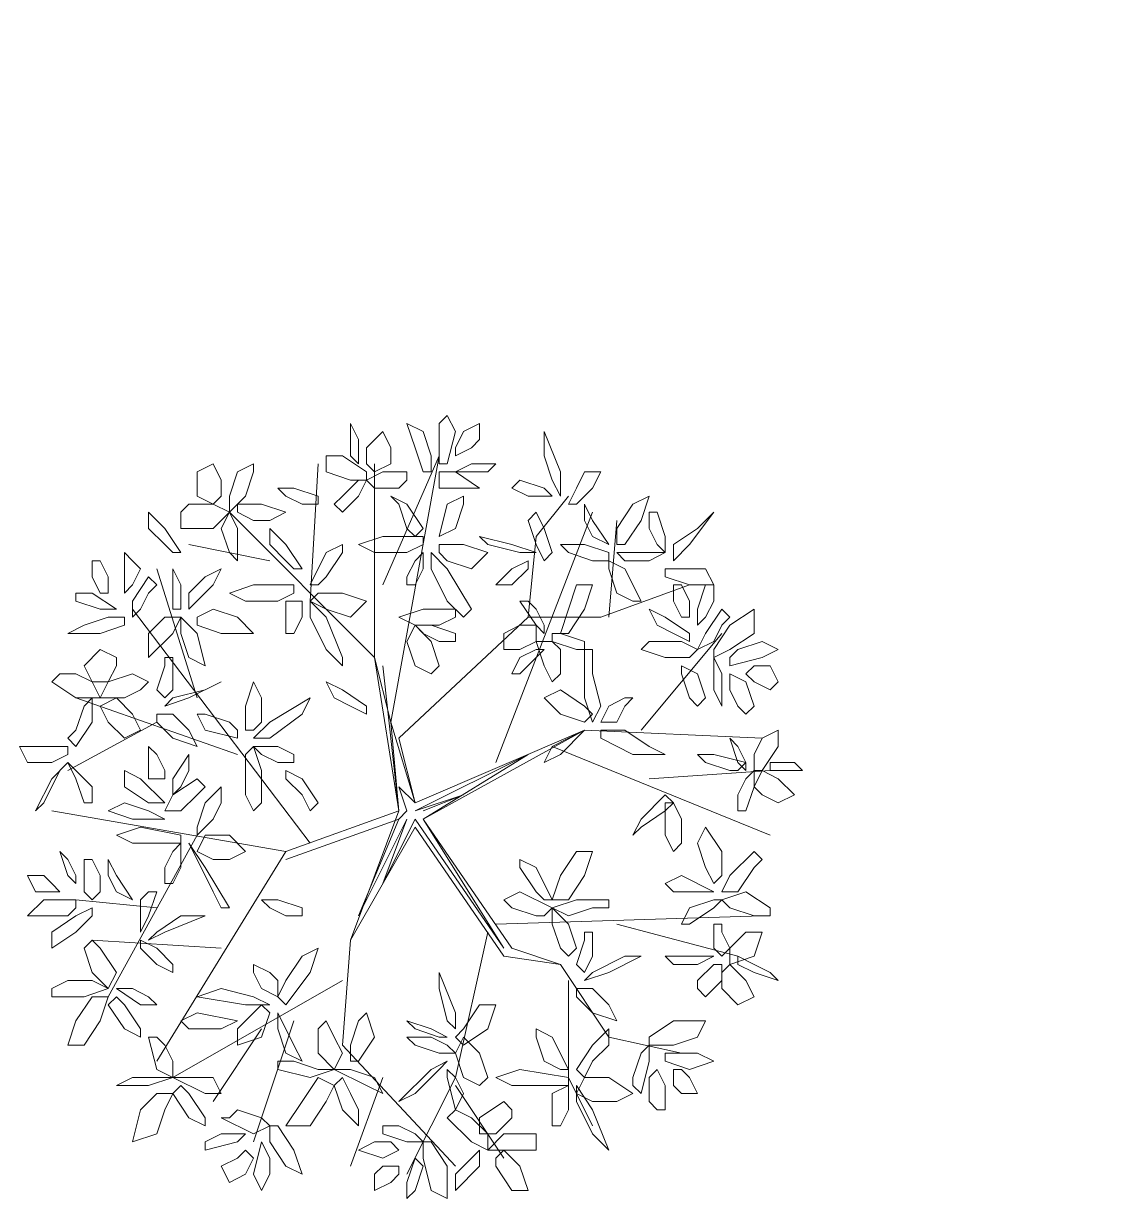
# Model space of a CAD drawing. Header units: millimetres. Extents: x 2529 to 2673, y 1639 to 1859.
# Drawn here: x 2609.011 to 2612.796, y 1704.186 to 1708.296 of the extents above; entities that cross this region are included whole.
import ezdxf

# ---------------------------------------------------------------- set-up
doc = ezdxf.new("R2010")
doc.units = ezdxf.units.MM
doc.layers.add('PDF_0', color=7, linetype='Continuous')

msp = doc.modelspace()

# ---------------------------------------------------------------- linework, layer by layer
at = {"layer": 'PDF_0', "lineweight": 9}
for points in [[(2610.4653, 1706.8121), (2610.4653, 1706.8968), (2610.4935, 1706.925), (2610.5217, 1706.8686), (2610.4935, 1706.7556), (2610.4653, 1706.7556)], [(2610.1829, 1706.7556), (2610.1829, 1706.8403), (2610.1546, 1706.8968), (2610.1546, 1706.8686), (2610.1546, 1706.7838)], [(2610.2393, 1706.7274), (2610.2111, 1706.7556), (2610.2111, 1706.8121), (2610.2676, 1706.8686), (2610.2958, 1706.8121), (2610.2958, 1706.7556)], [(2610.437, 1706.7274), (2610.4088, 1706.7274), (2610.3805, 1706.8121), (2610.3523, 1706.8968), (2610.4088, 1706.8686), (2610.437, 1706.7838)], [(2610.5217, 1706.7838), (2610.5217, 1706.8121), (2610.55, 1706.8686), (2610.6065, 1706.8968), (2610.6065, 1706.8403), (2610.5782, 1706.8121)], [(2610.8324, 1706.7838), (2610.8324, 1706.8686), (2610.8889, 1706.7274), (2610.8889, 1706.6427), (2610.8606, 1706.6991)], [(2610.1546, 1706.6991), (2610.0699, 1706.7274), (2610.0699, 1706.7838), (2610.1264, 1706.7838), (2610.2111, 1706.7274), (2610.2111, 1706.6991)], [(2609.7028, 1706.6991), (2609.7028, 1706.6427), (2609.6746, 1706.6144), (2609.6181, 1706.6427), (2609.6181, 1706.7274), (2609.6746, 1706.7556)], [(2609.8158, 1706.7556), (2609.8158, 1706.7274), (2609.7875, 1706.6427), (2609.731, 1706.5862), (2609.731, 1706.6427), (2609.7593, 1706.7274)], [(2610.6347, 1706.7274), (2610.6629, 1706.7556), (2610.5782, 1706.7556), (2610.5217, 1706.7274), (2610.55, 1706.7274)], [(2610.1264, 1706.6427), (2610.1829, 1706.6991), (2610.2111, 1706.6991), (2610.1829, 1706.6427), (2610.1264, 1706.5862), (2610.0981, 1706.6144)], [(2610.3241, 1706.6709), (2610.2393, 1706.6709), (2610.2111, 1706.6991), (2610.2676, 1706.7274), (2610.3523, 1706.7274), (2610.3523, 1706.6991)], [(2610.55, 1706.6709), (2610.6065, 1706.6709), (2610.5217, 1706.7274), (2610.4653, 1706.7274), (2610.4653, 1706.6709)], [(2610.7759, 1706.6427), (2610.8324, 1706.6427), (2610.8606, 1706.6427), (2610.8324, 1706.6709), (2610.7477, 1706.6991), (2610.7194, 1706.6709)], [(2610.9171, 1706.6144), (2610.9453, 1706.6144), (2611.0018, 1706.6709), (2611.0301, 1706.7274), (2610.9736, 1706.7274), (2610.9453, 1706.6709)], [(2609.9852, 1706.6144), (2609.9287, 1706.6427), (2609.9005, 1706.6709), (2609.957, 1706.6709), (2610.0417, 1706.6427), (2610.0417, 1706.6144)], [(2609.5898, 1706.6144), (2609.6746, 1706.6144), (2609.731, 1706.5862), (2609.6746, 1706.5297), (2609.5616, 1706.5297), (2609.5616, 1706.5862)], [(2609.7593, 1706.5862), (2609.7593, 1706.6144), (2609.844, 1706.6144), (2609.9287, 1706.5862), (2609.8722, 1706.5579), (2609.8158, 1706.5579)], [(2610.3523, 1706.5297), (2610.3241, 1706.6144), (2610.2958, 1706.6427), (2610.3523, 1706.6144), (2610.4088, 1706.5297), (2610.3805, 1706.5015)], [(2610.5217, 1706.5297), (2610.4653, 1706.5015), (2610.4935, 1706.6144), (2610.55, 1706.6427), (2610.55, 1706.6144)], [(2611.0018, 1706.5015), (2611.0583, 1706.4732), (2611.0018, 1706.5579), (2610.9736, 1706.6144), (2610.9736, 1706.5579)], [(2611.0865, 1706.4732), (2611.1148, 1706.4732), (2611.1713, 1706.5579), (2611.1995, 1706.6427), (2611.143, 1706.6144), (2611.0865, 1706.5297)], [(2609.5051, 1706.4732), (2609.4486, 1706.5297), (2609.4486, 1706.5862), (2609.5051, 1706.5297), (2609.5616, 1706.445), (2609.5334, 1706.445)], [(2609.731, 1706.445), (2609.7593, 1706.4167), (2609.7593, 1706.5297), (2609.731, 1706.5862), (2609.7028, 1706.5297)], [(2610.8324, 1706.4167), (2610.8606, 1706.445), (2610.8324, 1706.5297), (2610.8041, 1706.5862), (2610.7759, 1706.5579), (2610.8041, 1706.4732)], [(2611.1995, 1706.5297), (2611.2277, 1706.4732), (2611.256, 1706.445), (2611.256, 1706.5015), (2611.2277, 1706.5862), (2611.1995, 1706.5862)], [(2611.3689, 1706.5297), (2611.4254, 1706.5862), (2611.3407, 1706.4732), (2611.2842, 1706.4167), (2611.2842, 1706.4732)], [(2609.9287, 1706.4167), (2609.8722, 1706.4732), (2609.8722, 1706.5297), (2609.9287, 1706.4732), (2609.9852, 1706.3885), (2609.957, 1706.3885)], [(2610.3523, 1706.445), (2610.2393, 1706.445), (2610.1829, 1706.4732), (2610.2676, 1706.5015), (2610.4088, 1706.5015), (2610.4088, 1706.4732)], [(2610.6347, 1706.4732), (2610.6065, 1706.5015), (2610.7194, 1706.4732), (2610.8041, 1706.445), (2610.7477, 1706.445)], [(2610.0699, 1706.3603), (2610.1264, 1706.445), (2610.1264, 1706.4732), (2610.0699, 1706.445), (2610.0134, 1706.332), (2610.0417, 1706.332)], [(2610.4653, 1706.445), (2610.4653, 1706.4732), (2610.55, 1706.4732), (2610.6347, 1706.445), (2610.5782, 1706.3885), (2610.4935, 1706.4167)], [(2611.0018, 1706.4167), (2610.9171, 1706.445), (2610.8889, 1706.4732), (2610.9736, 1706.4732), (2611.0583, 1706.445), (2611.0583, 1706.4167)], [(2609.3074, 1706.3038), (2609.2792, 1706.3038), (2609.251, 1706.3603), (2609.251, 1706.4167), (2609.2792, 1706.4167), (2609.3074, 1706.3603)], [(2609.4204, 1706.3885), (2609.3922, 1706.332), (2609.3639, 1706.3038), (2609.3639, 1706.3603), (2609.3639, 1706.445), (2609.3922, 1706.4167)], [(2610.3523, 1706.332), (2610.3805, 1706.332), (2610.4088, 1706.3885), (2610.4088, 1706.445), (2610.3805, 1706.4167), (2610.3523, 1706.3603)], [(2610.4935, 1706.2755), (2610.437, 1706.3885), (2610.437, 1706.445), (2610.4935, 1706.3885), (2610.5782, 1706.2473), (2610.55, 1706.2191)], [(2610.7194, 1706.332), (2610.6629, 1706.332), (2610.7194, 1706.3885), (2610.7759, 1706.4167), (2610.7759, 1706.3885)], [(2611.0865, 1706.3038), (2611.0583, 1706.3885), (2611.0583, 1706.4167), (2611.1148, 1706.3885), (2611.1713, 1706.2755), (2611.143, 1706.2755)], [(2611.1995, 1706.4167), (2611.256, 1706.445), (2611.143, 1706.445), (2611.0865, 1706.445), (2611.1148, 1706.4167)], [(2609.5334, 1706.2755), (2609.5334, 1706.3603), (2609.5334, 1706.3885), (2609.5616, 1706.332), (2609.5616, 1706.2473), (2609.5334, 1706.2473)], [(2609.5898, 1706.3038), (2609.5898, 1706.2473), (2609.6746, 1706.332), (2609.7028, 1706.3885), (2609.6463, 1706.3603)], [(2611.256, 1706.3885), (2611.256, 1706.3603), (2611.3407, 1706.332), (2611.4254, 1706.332), (2611.3972, 1706.3885), (2611.3125, 1706.3885)], [(2609.4486, 1706.3038), (2609.4204, 1706.2473), (2609.3922, 1706.2191), (2609.3922, 1706.2755), (2609.4486, 1706.3603), (2609.4769, 1706.332)], [(2609.9005, 1706.2755), (2609.7875, 1706.2755), (2609.731, 1706.3038), (2609.8158, 1706.332), (2609.957, 1706.332), (2609.957, 1706.3038)], [(2610.8889, 1706.1626), (2610.9171, 1706.1626), (2610.9736, 1706.2473), (2611.0018, 1706.332), (2610.9453, 1706.332), (2610.9171, 1706.2473)], [(2611.3407, 1706.2191), (2611.3125, 1706.2191), (2611.2842, 1706.2755), (2611.2842, 1706.332), (2611.3125, 1706.332), (2611.3407, 1706.2755)], [(2611.4254, 1706.2755), (2611.3972, 1706.2191), (2611.3689, 1706.1908), (2611.3689, 1706.2473), (2611.3972, 1706.332), (2611.4254, 1706.332)], [(2609.2792, 1706.2473), (2609.3357, 1706.2473), (2609.251, 1706.3038), (2609.1945, 1706.3038), (2609.1945, 1706.2755)], [(2610.0134, 1706.2755), (2610.0417, 1706.3038), (2610.1264, 1706.3038), (2610.2111, 1706.2755), (2610.1546, 1706.2191), (2610.0699, 1706.2473)], [(2609.6181, 1706.2191), (2609.6181, 1706.1908), (2609.7028, 1706.1626), (2609.8158, 1706.1626), (2609.7593, 1706.2191), (2609.6746, 1706.2473)], [(2609.9287, 1706.1626), (2609.957, 1706.1626), (2609.9852, 1706.2191), (2609.9852, 1706.2755), (2609.9287, 1706.2755), (2609.9287, 1706.1908)], [(2610.0699, 1706.1061), (2610.0134, 1706.2191), (2610.0134, 1706.2755), (2610.0699, 1706.2191), (2610.1264, 1706.0779), (2610.1264, 1706.0496)], [(2610.4653, 1706.1908), (2610.3805, 1706.1908), (2610.3241, 1706.2191), (2610.4088, 1706.2473), (2610.5217, 1706.2473), (2610.5217, 1706.2191)], [(2610.8041, 1706.2473), (2610.8324, 1706.1908), (2610.8324, 1706.1626), (2610.8041, 1706.1908), (2610.7477, 1706.2755), (2610.7759, 1706.2755)], [(2611.2842, 1706.1626), (2611.2277, 1706.1908), (2611.1995, 1706.2473), (2611.256, 1706.2191), (2611.3407, 1706.1626), (2611.3407, 1706.1343)], [(2611.4537, 1706.1908), (2611.4254, 1706.1343), (2611.3689, 1706.1061), (2611.3972, 1706.1626), (2611.4537, 1706.2473), (2611.4819, 1706.2191)], [(2611.4254, 1706.0779), (2611.4254, 1706.1061), (2611.4819, 1706.1908), (2611.5666, 1706.2473), (2611.5666, 1706.1626), (2611.4819, 1706.1061)], [(2609.3639, 1706.2191), (2609.3639, 1706.1908), (2609.2792, 1706.1626), (2609.1662, 1706.1626), (2609.2227, 1706.1908), (2609.3074, 1706.2191)], [(2609.4486, 1706.1626), (2609.5051, 1706.2191), (2609.5616, 1706.2191), (2609.5334, 1706.1626), (2609.4486, 1706.0779), (2609.4486, 1706.1061)], [(2609.5898, 1706.0779), (2609.6463, 1706.0496), (2609.6181, 1706.1626), (2609.5616, 1706.2191), (2609.5616, 1706.1626)], [(2610.3805, 1706.0496), (2610.3523, 1706.1343), (2610.3805, 1706.1908), (2610.437, 1706.1343), (2610.4653, 1706.0496), (2610.437, 1706.0214)], [(2610.4653, 1706.1343), (2610.4088, 1706.1626), (2610.3805, 1706.1908), (2610.437, 1706.1908), (2610.5217, 1706.1626), (2610.5217, 1706.1343)], [(2610.8041, 1706.1908), (2610.8041, 1706.1343), (2610.7477, 1706.1061), (2610.6912, 1706.1061), (2610.6912, 1706.1626), (2610.7477, 1706.1908)], [(2610.9453, 1706.1061), (2610.8606, 1706.1343), (2610.8606, 1706.1626), (2610.8889, 1706.1626), (2610.9736, 1706.1343), (2610.9736, 1706.1061)], [(2610.8889, 1706.1061), (2610.8889, 1706.0214), (2610.8606, 1705.9931), (2610.8324, 1706.0496), (2610.8041, 1706.1343), (2610.8606, 1706.1343)], [(2611.3689, 1706.1061), (2611.3407, 1706.0779), (2611.256, 1706.0779), (2611.1713, 1706.1061), (2611.1995, 1706.1343), (2611.3125, 1706.1343)], [(2611.5101, 1706.1061), (2611.5949, 1706.1343), (2611.6513, 1706.1061), (2611.5949, 1706.0779), (2611.4819, 1706.0496), (2611.4819, 1706.0779)], [(2609.3357, 1706.0496), (2609.3074, 1705.9931), (2609.251, 1705.9931), (2609.2227, 1706.0496), (2609.2792, 1706.1061), (2609.3357, 1706.0779)], [(2610.8324, 1706.1061), (2610.8041, 1706.1061), (2610.7477, 1706.0779), (2610.7194, 1706.0214), (2610.7477, 1706.0214), (2610.8041, 1706.0779)], [(2611.0018, 1706.0214), (2611.0301, 1705.9084), (2611.0018, 1705.8519), (2610.9736, 1705.9367), (2610.9736, 1706.1061), (2611.0018, 1706.1061)], [(2609.5051, 1706.0496), (2609.4769, 1705.9649), (2609.5051, 1705.9367), (2609.5334, 1705.9649), (2609.5334, 1706.0779), (2609.5051, 1706.0779)], [(2611.3407, 1705.9367), (2611.3125, 1706.0214), (2611.3125, 1706.0496), (2611.3689, 1706.0214), (2611.3972, 1705.9367), (2611.3689, 1705.9084)], [(2611.4254, 1705.9649), (2611.4537, 1705.9084), (2611.4537, 1706.0214), (2611.4254, 1706.0779), (2611.4254, 1706.0496)], [(2611.5384, 1706.0214), (2611.5666, 1706.0496), (2611.6231, 1706.0496), (2611.6513, 1705.9931), (2611.6231, 1705.9649), (2611.5666, 1705.9931)], [(2609.1945, 1706.0214), (2609.251, 1705.9931), (2609.2792, 1705.9367), (2609.1945, 1705.9367), (2609.1098, 1705.9931), (2609.138, 1706.0214)], [(2609.4486, 1705.9931), (2609.4204, 1705.9649), (2609.3639, 1705.9367), (2609.2792, 1705.9367), (2609.3074, 1705.9931), (2609.3922, 1706.0214)], [(2611.5101, 1705.9084), (2611.4819, 1705.9649), (2611.4819, 1706.0214), (2611.5384, 1705.9931), (2611.5666, 1705.9084), (2611.5384, 1705.8802)], [(2609.6463, 1705.9649), (2609.7028, 1705.9931), (2609.5898, 1705.9367), (2609.5051, 1705.9084), (2609.5334, 1705.9367)], [(2609.8158, 1705.8237), (2609.7875, 1705.8237), (2609.7875, 1705.9084), (2609.8158, 1705.9931), (2609.844, 1705.9367), (2609.844, 1705.8519)], [(2610.1546, 1705.9084), (2610.0981, 1705.9367), (2610.0699, 1705.9931), (2610.1264, 1705.9649), (2610.2111, 1705.9084), (2610.2111, 1705.8802)], [(2611.0018, 1705.8802), (2610.9736, 1705.8519), (2610.8889, 1705.8802), (2610.8324, 1705.9367), (2610.8889, 1705.9649), (2610.9736, 1705.9084)], [(2609.1945, 1705.8237), (2609.2227, 1705.9084), (2609.251, 1705.9367), (2609.251, 1705.8519), (2609.1945, 1705.7672), (2609.1662, 1705.7955)], [(2609.2792, 1705.9084), (2609.3357, 1705.9367), (2609.3922, 1705.8802), (2609.4204, 1705.8237), (2609.3639, 1705.7955), (2609.3074, 1705.8519)], [(2609.9852, 1705.8802), (2610.0134, 1705.9367), (2609.8722, 1705.8519), (2609.8158, 1705.7955), (2609.8722, 1705.7955)], [(2611.143, 1705.9367), (2611.1148, 1705.9367), (2611.0583, 1705.9084), (2611.0301, 1705.8519), (2611.0865, 1705.8519), (2611.1148, 1705.9084)], [(2609.4769, 1705.8802), (2609.4769, 1705.8519), (2609.5334, 1705.7955), (2609.6181, 1705.7672), (2609.5898, 1705.8237), (2609.5334, 1705.8802)], [(2609.731, 1705.8519), (2609.6463, 1705.8802), (2609.6181, 1705.8802), (2609.6463, 1705.8237), (2609.7593, 1705.7955), (2609.7593, 1705.8237)], [(2610.9171, 1705.7955), (2610.9736, 1705.8237), (2610.8889, 1705.739), (2610.8324, 1705.7107), (2610.8606, 1705.7672)], [(2611.1148, 1705.8237), (2611.1995, 1705.7672), (2611.256, 1705.739), (2611.143, 1705.739), (2611.0301, 1705.7955), (2611.0301, 1705.8237)], [(2611.5101, 1705.7672), (2611.4819, 1705.7955), (2611.5101, 1705.7107), (2611.5384, 1705.6825), (2611.5384, 1705.7107)], [(2611.5666, 1705.739), (2611.5949, 1705.7955), (2611.6513, 1705.8237), (2611.6513, 1705.7672), (2611.5949, 1705.6825), (2611.5666, 1705.6825)], [(2609.1662, 1705.739), (2609.1662, 1705.7672), (2609.0815, 1705.7672), (2608.9968, 1705.7672), (2609.025, 1705.7107), (2609.1098, 1705.7107)], [(2609.5051, 1705.6543), (2609.4486, 1705.6543), (2609.4486, 1705.7107), (2609.4486, 1705.7672), (2609.4769, 1705.739), (2609.5051, 1705.6825)], [(2609.844, 1705.6825), (2609.844, 1705.5695), (2609.8158, 1705.5413), (2609.7875, 1705.5978), (2609.7875, 1705.739), (2609.8158, 1705.7672)], [(2609.957, 1705.7107), (2609.957, 1705.739), (2609.9005, 1705.7672), (2609.8158, 1705.7672), (2609.844, 1705.739), (2609.9005, 1705.7107)], [(2609.0815, 1705.5695), (2609.0533, 1705.5413), (2609.1098, 1705.6543), (2609.1662, 1705.7107), (2609.138, 1705.6825)], [(2609.251, 1705.626), (2609.1945, 1705.6825), (2609.1662, 1705.7107), (2609.1945, 1705.6543), (2609.2227, 1705.5695), (2609.251, 1705.5695)], [(2609.5898, 1705.6825), (2609.5898, 1705.739), (2609.5334, 1705.6543), (2609.5334, 1705.5978), (2609.5616, 1705.626)], [(2611.4819, 1705.6825), (2611.3972, 1705.7107), (2611.3689, 1705.739), (2611.4254, 1705.739), (2611.5384, 1705.7107), (2611.5101, 1705.6825)], [(2611.6231, 1705.7107), (2611.6231, 1705.6825), (2611.6796, 1705.6825), (2611.736, 1705.6825), (2611.7078, 1705.7107), (2611.6513, 1705.7107)], [(2609.4486, 1705.5695), (2609.3639, 1705.626), (2609.3639, 1705.6825), (2609.4204, 1705.6543), (2609.5051, 1705.5695), (2609.4769, 1705.5695)], [(2609.9852, 1705.5978), (2609.9287, 1705.6543), (2609.9287, 1705.6825), (2609.9852, 1705.6543), (2610.0417, 1705.5695), (2610.0134, 1705.5413)], [(2611.5101, 1705.5978), (2611.5384, 1705.6543), (2611.5666, 1705.6825), (2611.5666, 1705.626), (2611.5384, 1705.5413), (2611.5101, 1705.5413)], [(2611.5666, 1705.626), (2611.5949, 1705.6825), (2611.6513, 1705.6543), (2611.7078, 1705.5978), (2611.6513, 1705.5695), (2611.5949, 1705.5978)], [(2609.6181, 1705.5978), (2609.5616, 1705.5413), (2609.5051, 1705.5413), (2609.5334, 1705.5978), (2609.6181, 1705.6543), (2609.6463, 1705.626)], [(2609.6746, 1705.5131), (2609.7028, 1705.5695), (2609.7028, 1705.626), (2609.6463, 1705.5695), (2609.6181, 1705.4848), (2609.6181, 1705.4566)], [(2611.256, 1705.5413), (2611.1713, 1705.4848), (2611.143, 1705.4566), (2611.1713, 1705.5131), (2611.256, 1705.5978), (2611.2842, 1705.5695)], [(2609.5051, 1705.5131), (2609.3922, 1705.5131), (2609.3074, 1705.5413), (2609.3639, 1705.5695), (2609.4486, 1705.5413)], [(2611.3125, 1705.5131), (2611.3125, 1705.4283), (2611.2842, 1705.4001), (2611.256, 1705.4566), (2611.256, 1705.5695), (2611.2842, 1705.5695)], [(2609.5051, 1705.4283), (2609.3922, 1705.4283), (2609.3357, 1705.4566), (2609.4204, 1705.4848), (2609.5616, 1705.4566), (2609.5616, 1705.4283)], [(2611.4254, 1705.2871), (2611.4537, 1705.3154), (2611.4537, 1705.4001), (2611.3972, 1705.4848), (2611.3689, 1705.4283), (2611.3972, 1705.3436)], [(2609.5051, 1705.2871), (2609.5334, 1705.2871), (2609.5616, 1705.3436), (2609.5616, 1705.4283), (2609.5334, 1705.4001), (2609.5051, 1705.3436)], [(2609.6746, 1705.2589), (2609.6181, 1705.3719), (2609.5898, 1705.4283), (2609.6463, 1705.3436), (2609.731, 1705.2024), (2609.7028, 1705.2024)], [(2609.6181, 1705.4001), (2609.6463, 1705.4566), (2609.731, 1705.4566), (2609.7875, 1705.4001), (2609.731, 1705.3719), (2609.6746, 1705.3719)], [(2609.1662, 1705.3719), (2609.138, 1705.4001), (2609.1662, 1705.3154), (2609.1945, 1705.2871), (2609.1945, 1705.3154)], [(2610.8606, 1705.2307), (2610.9171, 1705.2307), (2610.9736, 1705.3154), (2611.0018, 1705.4001), (2610.9453, 1705.4001), (2610.8889, 1705.3154)], [(2611.5666, 1705.3436), (2611.5101, 1705.2589), (2611.4537, 1705.2589), (2611.4819, 1705.3154), (2611.5666, 1705.4001), (2611.5949, 1705.3719)], [(2609.2792, 1705.3154), (2609.2792, 1705.2589), (2609.251, 1705.2307), (2609.2227, 1705.2589), (2609.2227, 1705.3719), (2609.251, 1705.3719)], [(2609.3357, 1705.2589), (2609.3922, 1705.2307), (2609.3357, 1705.3154), (2609.3074, 1705.3719), (2609.3074, 1705.3154)], [(2610.8041, 1705.2589), (2610.7477, 1705.3436), (2610.7477, 1705.3719), (2610.8041, 1705.3436), (2610.8606, 1705.2307), (2610.8324, 1705.2307)], [(2609.138, 1705.2589), (2609.1098, 1705.2589), (2609.0533, 1705.2589), (2609.025, 1705.3154), (2609.0815, 1705.3154), (2609.1098, 1705.2871)], [(2611.3689, 1705.2589), (2611.4254, 1705.2589), (2611.3125, 1705.3154), (2611.256, 1705.2871), (2611.2842, 1705.2589)], [(2609.4204, 1705.2307), (2609.4204, 1705.1459), (2609.4204, 1705.1177), (2609.4486, 1705.1742), (2609.4769, 1705.2589), (2609.4486, 1705.2589)], [(2610.8041, 1705.1742), (2610.7194, 1705.2024), (2610.6912, 1705.2307), (2610.7477, 1705.2589), (2610.8606, 1705.2024), (2610.8324, 1705.1742)], [(2611.5666, 1705.1742), (2611.4819, 1705.2024), (2611.4537, 1705.2307), (2611.5384, 1705.2589), (2611.6231, 1705.2024), (2611.6231, 1705.1742)], [(2609.1662, 1705.1742), (2609.0815, 1705.1742), (2609.025, 1705.1742), (2609.0815, 1705.2307), (2609.1945, 1705.2307), (2609.1945, 1705.2024)], [(2609.9287, 1705.1742), (2609.8722, 1705.2024), (2609.844, 1705.2307), (2609.9005, 1705.2307), (2609.9852, 1705.2024), (2609.9852, 1705.1742)], [(2611.0018, 1705.2024), (2610.9171, 1705.1742), (2610.8606, 1705.2024), (2610.9453, 1705.2307), (2611.0583, 1705.2307), (2611.0583, 1705.2024)], [(2611.4254, 1705.2024), (2611.3407, 1705.1459), (2611.3125, 1705.1459), (2611.3407, 1705.2024), (2611.4254, 1705.2307), (2611.4537, 1705.2307)], [(2609.251, 1705.2024), (2609.251, 1705.1742), (2609.1945, 1705.1177), (2609.1098, 1705.0612), (2609.1098, 1705.1177), (2609.1945, 1705.1742)], [(2609.5616, 1705.1742), (2609.6463, 1705.1742), (2609.5051, 1705.1177), (2609.4486, 1705.0895), (2609.4769, 1705.1177)], [(2610.8889, 1705.0612), (2610.8606, 1705.1459), (2610.8606, 1705.2024), (2610.9171, 1705.1459), (2610.9453, 1705.0612), (2610.9171, 1705.033)], [(2611.4537, 1705.1177), (2611.4819, 1705.0612), (2611.4537, 1705.033), (2611.4254, 1705.0612), (2611.4254, 1705.1459), (2611.4537, 1705.1459)], [(2610.9736, 1705.0895), (2610.9453, 1705.0048), (2610.9736, 1704.9765), (2611.0018, 1705.033), (2611.0018, 1705.1177), (2610.9736, 1705.1177)], [(2611.4819, 1705.0612), (2611.5384, 1705.1177), (2611.5949, 1705.1177), (2611.5666, 1705.033), (2611.4819, 1705.0048), (2611.4819, 1705.033)], [(2609.2792, 1705.0612), (2609.3357, 1704.9765), (2609.3074, 1704.92), (2609.251, 1704.9765), (2609.2227, 1705.0612), (2609.251, 1705.0895)], [(2609.4204, 1705.0895), (2609.4204, 1705.0612), (2609.4769, 1705.0048), (2609.5334, 1704.9765), (2609.5334, 1705.0048), (2609.4769, 1705.0612)], [(2609.9287, 1704.9483), (2609.9852, 1705.033), (2610.0417, 1705.0612), (2610.0134, 1704.9765), (2609.9287, 1704.8636), (2609.9005, 1704.8918)], [(2611.1148, 1705.033), (2611.1713, 1705.033), (2611.0583, 1704.9765), (2610.9736, 1704.9483), (2611.0018, 1704.9765)], [(2611.3689, 1705.0048), (2611.4254, 1705.033), (2611.3125, 1705.033), (2611.256, 1705.033), (2611.2842, 1705.0048)], [(2611.5101, 1705.033), (2611.5101, 1705.0048), (2611.5666, 1704.9765), (2611.6513, 1704.9483), (2611.6231, 1704.9765), (2611.5666, 1705.0048)], [(2609.8158, 1705.0048), (2609.8158, 1704.9765), (2609.844, 1704.92), (2609.9005, 1704.8918), (2609.9005, 1704.9483), (2609.8722, 1704.9765)], [(2610.4653, 1704.92), (2610.4653, 1704.9765), (2610.5217, 1704.8353), (2610.5217, 1704.7788), (2610.4935, 1704.8071)], [(2611.3689, 1704.9483), (2611.4254, 1705.0048), (2611.4537, 1705.0048), (2611.4537, 1704.9483), (2611.3972, 1704.8918), (2611.3689, 1704.92)], [(2611.4537, 1704.9765), (2611.4819, 1705.0048), (2611.5384, 1704.9483), (2611.5666, 1704.8918), (2611.5101, 1704.8636), (2611.4537, 1704.92)], [(2609.1662, 1704.9483), (2609.251, 1704.9483), (2609.3074, 1704.92), (2609.2227, 1704.8918), (2609.1098, 1704.8918), (2609.1098, 1704.92)], [(2609.3074, 1704.8918), (2609.251, 1704.8918), (2609.1945, 1704.8071), (2609.1662, 1704.7224), (2609.2227, 1704.7224), (2609.2792, 1704.8071)], [(2609.3639, 1704.8636), (2609.4204, 1704.7788), (2609.4204, 1704.7506), (2609.3639, 1704.7788), (2609.3074, 1704.8636), (2609.3357, 1704.8918)], [(2609.3922, 1704.92), (2609.3357, 1704.92), (2609.4204, 1704.8636), (2609.4769, 1704.8636), (2609.4486, 1704.8918)], [(2609.7028, 1704.92), (2609.6181, 1704.8918), (2609.7875, 1704.8636), (2609.8722, 1704.8636), (2609.8158, 1704.8918)], [(2610.9453, 1704.92), (2610.9453, 1704.8918), (2611.0018, 1704.8353), (2611.0865, 1704.8071), (2611.0583, 1704.8636), (2611.0018, 1704.92)], [(2609.844, 1704.8636), (2609.8722, 1704.8353), (2609.844, 1704.7506), (2609.7593, 1704.7224), (2609.7593, 1704.7788), (2609.8158, 1704.8353)], [(2610.5217, 1704.7506), (2610.55, 1704.7224), (2610.6347, 1704.7788), (2610.6629, 1704.8636), (2610.6065, 1704.8636), (2610.55, 1704.7788)], [(2609.7028, 1704.7788), (2609.7593, 1704.8071), (2609.6181, 1704.8353), (2609.5616, 1704.8071), (2609.5898, 1704.7788)], [(2609.9005, 1704.7788), (2609.9287, 1704.6941), (2609.9852, 1704.6659), (2609.957, 1704.7224), (2609.9005, 1704.8353), (2609.9005, 1704.8071)], [(2610.0981, 1704.7506), (2610.1264, 1704.6941), (2610.0981, 1704.6376), (2610.0417, 1704.6941), (2610.0417, 1704.7788), (2610.0699, 1704.8071)], [(2610.1546, 1704.7224), (2610.1829, 1704.8071), (2610.2111, 1704.8353), (2610.2393, 1704.7506), (2610.1829, 1704.6659), (2610.1546, 1704.6659)], [(2610.3805, 1704.7788), (2610.3523, 1704.8071), (2610.437, 1704.7788), (2610.4935, 1704.7506), (2610.4653, 1704.7506)], [(2611.1995, 1704.7224), (2611.1995, 1704.7506), (2611.2842, 1704.8071), (2611.3972, 1704.8071), (2611.3689, 1704.7506), (2611.2842, 1704.7224)], [(2610.8324, 1704.6659), (2610.8041, 1704.7506), (2610.8041, 1704.7788), (2610.8606, 1704.7506), (2610.9171, 1704.6376), (2610.8889, 1704.6376)], [(2611.0018, 1704.6659), (2611.0583, 1704.7224), (2611.0583, 1704.7788), (2611.0018, 1704.7224), (2610.9453, 1704.6376), (2610.9736, 1704.6094)], [(2609.5051, 1704.7224), (2609.5334, 1704.6659), (2609.5334, 1704.6094), (2609.4769, 1704.6376), (2609.4486, 1704.7506), (2609.4769, 1704.7506)], [(2610.5217, 1704.6941), (2610.4935, 1704.7224), (2610.437, 1704.7506), (2610.3523, 1704.7506), (2610.3805, 1704.7224), (2610.4653, 1704.6941)], [(2610.55, 1704.6094), (2610.5217, 1704.6941), (2610.55, 1704.7506), (2610.6065, 1704.6941), (2610.6347, 1704.6094), (2610.6065, 1704.5812)], [(2611.143, 1704.6094), (2611.1713, 1704.6941), (2611.1995, 1704.7224), (2611.1995, 1704.6659), (2611.1713, 1704.5529), (2611.143, 1704.5812)], [(2611.3125, 1704.6941), (2611.3689, 1704.6941), (2611.4254, 1704.6659), (2611.3407, 1704.6376), (2611.256, 1704.6659), (2611.256, 1704.6941)], [(2609.957, 1704.6659), (2610.0417, 1704.6376), (2610.0981, 1704.6376), (2610.0134, 1704.6094), (2609.9005, 1704.6376), (2609.9005, 1704.6659)], [(2610.3805, 1704.5529), (2610.3241, 1704.5247), (2610.437, 1704.6376), (2610.4935, 1704.6659), (2610.4653, 1704.6376)], [(2609.3922, 1704.6094), (2609.3357, 1704.5812), (2609.4486, 1704.5812), (2609.5334, 1704.6094), (2609.4769, 1704.6094)], [(2609.5898, 1704.6094), (2609.6746, 1704.6094), (2609.7028, 1704.5529), (2609.6463, 1704.5529), (2609.5334, 1704.6094), (2609.5616, 1704.6094)], [(2610.0981, 1704.5812), (2610.0417, 1704.6094), (2609.9852, 1704.5247), (2609.9287, 1704.44), (2610.0134, 1704.44), (2610.0699, 1704.5247)], [(2610.1546, 1704.6376), (2610.2393, 1704.6094), (2610.2676, 1704.5529), (2610.2111, 1704.5812), (2610.0981, 1704.6376), (2610.1264, 1704.6376)], [(2610.1546, 1704.5529), (2610.1829, 1704.4964), (2610.1829, 1704.44), (2610.1264, 1704.4964), (2610.0981, 1704.5812), (2610.1264, 1704.6094)], [(2610.55, 1704.5529), (2610.5217, 1704.4964), (2610.4935, 1704.6094), (2610.4935, 1704.6376), (2610.5217, 1704.6094)], [(2610.8324, 1704.5812), (2610.7194, 1704.5812), (2610.6629, 1704.6094), (2610.7477, 1704.6376), (2610.9171, 1704.6094), (2610.9171, 1704.5812)], [(2610.9453, 1704.5529), (2610.9736, 1704.6094), (2611.0583, 1704.6094), (2611.143, 1704.5529), (2611.0865, 1704.5247), (2611.0018, 1704.5247)], [(2611.1995, 1704.5247), (2611.1995, 1704.6094), (2611.2277, 1704.6376), (2611.256, 1704.5812), (2611.256, 1704.4964), (2611.2277, 1704.4964)], [(2611.2842, 1704.6376), (2611.3125, 1704.6376), (2611.3407, 1704.6094), (2611.3689, 1704.5529), (2611.3125, 1704.5529), (2611.2842, 1704.5812)], [(2609.5898, 1704.5529), (2609.6463, 1704.4682), (2609.6463, 1704.44), (2609.5898, 1704.4682), (2609.5334, 1704.5529), (2609.5616, 1704.5812)], [(2610.8606, 1704.44), (2610.8889, 1704.44), (2610.9171, 1704.4964), (2610.9171, 1704.5812), (2610.8606, 1704.5529), (2610.8606, 1704.4964)], [(2611.0018, 1704.4117), (2611.0583, 1704.3552), (2611.0018, 1704.4964), (2610.9453, 1704.5812), (2610.9453, 1704.5247)], [(2609.5334, 1704.5529), (2609.4769, 1704.5529), (2609.4204, 1704.4964), (2609.3922, 1704.3835), (2609.4769, 1704.4117), (2609.5051, 1704.4964)], [(2610.7194, 1704.4682), (2610.6629, 1704.4117), (2610.6065, 1704.4117), (2610.6065, 1704.4682), (2610.6912, 1704.5247), (2610.7194, 1704.4964)], [(2609.7593, 1704.4964), (2609.844, 1704.4682), (2609.8722, 1704.44), (2609.8158, 1704.4117), (2609.7028, 1704.4682), (2609.731, 1704.4682)], [(2610.5782, 1704.4682), (2610.6347, 1704.4117), (2610.6347, 1704.3552), (2610.5782, 1704.3835), (2610.4935, 1704.4682), (2610.5217, 1704.4964)], [(2609.8722, 1704.44), (2609.9005, 1704.44), (2609.957, 1704.3552), (2609.9852, 1704.2705), (2609.9287, 1704.2988), (2609.8722, 1704.3835)], [(2610.3241, 1704.44), (2610.3805, 1704.4117), (2610.4088, 1704.3835), (2610.3523, 1704.3835), (2610.2676, 1704.4117), (2610.2676, 1704.44)], [(2609.7028, 1704.4117), (2609.7593, 1704.4117), (2609.7875, 1704.4117), (2609.7593, 1704.3835), (2609.6463, 1704.3552), (2609.6463, 1704.3835)], [(2610.8041, 1704.4117), (2610.8041, 1704.3552), (2610.7194, 1704.3552), (2610.6347, 1704.3552), (2610.6912, 1704.4117), (2610.7477, 1704.4117)], [(2609.7875, 1704.3552), (2609.8158, 1704.327), (2609.7875, 1704.2705), (2609.731, 1704.2423), (2609.7028, 1704.2988), (2609.7593, 1704.327)], [(2609.8722, 1704.327), (2609.844, 1704.3835), (2609.8158, 1704.2705), (2609.844, 1704.214), (2609.8722, 1704.2705)], [(2610.2393, 1704.3835), (2610.1829, 1704.3552), (2610.2676, 1704.327), (2610.3241, 1704.3552), (2610.2958, 1704.3835)], [(2610.4088, 1704.3835), (2610.437, 1704.3835), (2610.4935, 1704.2988), (2610.4935, 1704.1858), (2610.437, 1704.214), (2610.4088, 1704.327)], [(2610.5217, 1704.2705), (2610.5217, 1704.214), (2610.6065, 1704.2988), (2610.6065, 1704.3552), (2610.5782, 1704.327)], [(2610.6629, 1704.327), (2610.6912, 1704.3552), (2610.7477, 1704.2988), (2610.7759, 1704.214), (2610.7194, 1704.214), (2610.6629, 1704.2988)], [(2610.4088, 1704.2988), (2610.3805, 1704.327), (2610.3523, 1704.2423), (2610.3523, 1704.1858), (2610.3805, 1704.214)], [(2610.3241, 1704.2988), (2610.3241, 1704.2705), (2610.2958, 1704.2423), (2610.2393, 1704.214), (2610.2393, 1704.2705), (2610.2676, 1704.2988)]]:
    msp.add_lwpolyline(points, close=True, dxfattribs=at)
for points in [[(2610.2676, 1706.332), (2610.4653, 1706.7838), (2610.2958, 1705.8519), (2610.2393, 1706.0779), (2610.2393, 1706.7556)], [(2610.0134, 1706.2755), (2610.0417, 1706.7556)], [(2610.9171, 1706.6427), (2610.8041, 1706.5015), (2610.7759, 1706.2191), (2611.0301, 1706.2191), (2611.3407, 1706.332)], [(2611.3125, 1704.6941), (2611.0583, 1704.7506), (2610.8889, 1705.0048), (2610.6912, 1705.033), (2610.3805, 1705.4848), (2610.1546, 1705.0895), (2610.3241, 1705.5413), (2610.2393, 1706.0779), (2609.731, 1706.5862)], [(2610.6629, 1705.7107), (2611.0018, 1706.5862)], [(2611.0583, 1706.2191), (2611.0865, 1706.5579)], [(2609.8722, 1706.4167), (2609.5898, 1706.4732)], [(2609.6181, 1705.9367), (2609.4769, 1706.3885)], [(2610.0134, 1705.4283), (2609.3922, 1706.2473)], [(2610.7759, 1706.2191), (2610.3241, 1705.7955), (2610.3805, 1705.5695), (2610.9736, 1705.8237), (2610.4088, 1705.5131), (2610.7759, 1705.739), (2610.3805, 1705.5413), (2610.55, 1705.5978), (2610.4088, 1705.5413)], [(2611.1713, 1705.8237), (2611.4537, 1706.1626)], [(2610.2676, 1706.0496), (2610.3241, 1705.5413), (2610.2958, 1705.8519), (2610.3805, 1705.5695), (2610.3241, 1705.626), (2610.3523, 1705.5413), (2610.3241, 1705.5131), (2610.1829, 1705.1742), (2610.3523, 1705.5131), (2610.2676, 1705.2871), (2610.3805, 1705.5131), (2610.6912, 1705.0612), (2610.4088, 1705.5131), (2610.7194, 1705.0612), (2610.8889, 1705.0048)], [(2609.7593, 1705.739), (2609.1945, 1705.9367)], [(2609.4769, 1705.8519), (2609.1662, 1705.6825)], [(2610.9736, 1705.8237), (2611.5949, 1705.7955)], [(2610.8606, 1705.7672), (2611.6231, 1705.4566)], [(2611.1995, 1705.6543), (2611.6231, 1705.6825)], [(2609.1098, 1705.5413), (2609.9287, 1705.4001), (2609.4769, 1704.6659)], [(2610.3241, 1705.5413), (2609.9287, 1705.4001)], [(2610.3241, 1705.5131), (2609.9287, 1705.3719)], [(2609.6181, 1705.4566), (2609.3074, 1704.8918)], [(2609.4769, 1705.2024), (2609.1945, 1705.2307)], [(2610.6629, 1705.1459), (2611.5949, 1705.1742)], [(2611.0865, 1705.1459), (2611.5101, 1705.033)], [(2610.6347, 1705.1177), (2610.5217, 1704.6094), (2610.3523, 1704.2705)], [(2609.7028, 1705.0612), (2609.251, 1705.0895)], [(2610.1546, 1705.0895), (2610.1264, 1704.7224), (2610.5217, 1704.2988)], [(2610.1264, 1704.9483), (2609.5334, 1704.6094)], [(2610.9171, 1704.9483), (2610.9171, 1704.6094), (2611.0018, 1704.44)], [(2609.957, 1704.8071), (2609.8158, 1704.3835)], [(2609.844, 1704.7788), (2609.6746, 1704.5247)], [(2610.2676, 1704.6094), (2610.1546, 1704.2988)], [(2610.5217, 1704.5812), (2610.6912, 1704.327)]]:
    msp.add_lwpolyline(points, dxfattribs=at)
at = {"layer": 'PDF_0', "lineweight": 50}
msp.add_arc((2579.8577, 1798.7805), 92.5408, 276.216484, 319.878707, dxfattribs=at)

doc.saveas('drawing.dxf')
